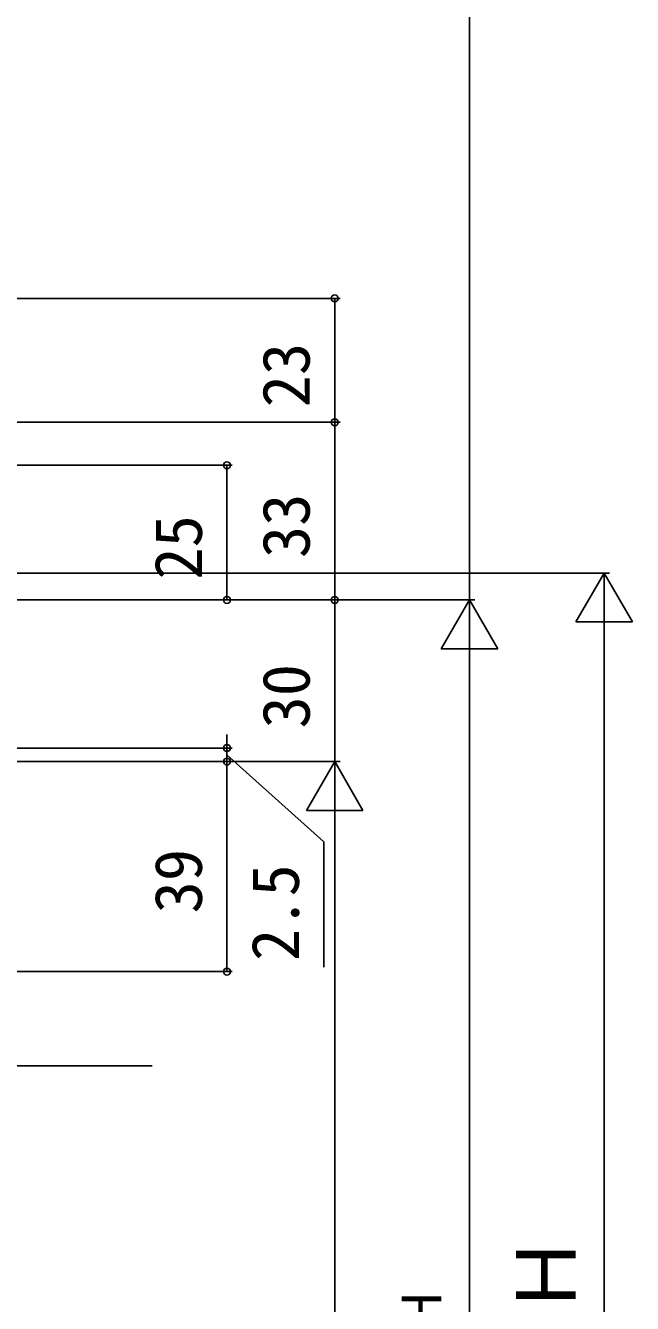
# Model space of a CAD drawing. Units: millimetres, scale not verified. Extents: x -529 to 521, y -782 to 778.
# Drawn here: x 21.5 to 134.2, y 217.1 to 454.3 of the extents above; entities that cross this region are included whole.
import ezdxf
from ezdxf.enums import TextEntityAlignment as Align

# ---------------------------------------------------------------- set-up
doc = ezdxf.new("R2010")
doc.units = ezdxf.units.MM
doc.header["$LTSCALE"] = 4
doc.layers.add('0-7_YKK_D', color=6, linetype='Continuous')
doc.styles.add('ＭＳ ゴシック', font='')
doc.styles.get('ＭＳ ゴシック').set_extended_font_data('MS Gothic')

msp = doc.modelspace()

# ---------------------------------------------------------------- linework, layer by layer
at = {"layer": '0-7_YKK_D'}
for p, q in [((103.901, 347.698), (103.901, 612.696)), ((-124.899, 403.694), (79.901, 403.694)), ((78.901, 380.694), (78.901, 403.694)), ((-124.899, 380.694), (79.901, 380.694)), ((-124.899, 380.694), (79.901, 380.694)), ((78.901, 347.698), (78.901, 380.694)), ((-124.899, 372.696), (59.901, 372.696)), ((58.901, 372.696), (58.901, 347.698)), ((-26.599, 352.698), (129.901, 352.698)), ((128.901, 352.698), (123.651, 343.605)), ((128.901, 352.698), (134.151, 343.605)), ((128.901, 352.698), (128.901, 334.511)), ((-97.925, 347.698), (104.901, 347.698)), ((-97.925, 347.698), (104.901, 347.698)), ((-97.923, 347.698), (79.901, 347.698)), ((78.901, 347.698), (78.901, 317.696)), ((103.901, 347.698), (98.651, 338.605)), ((103.901, 347.698), (109.151, 338.605)), ((103.901, 347.698), (103.901, 329.511)), ((123.651, 343.605), (134.151, 343.605)), ((128.901, 342.198), (128.901, 78.194)), ((98.651, 338.605), (109.151, 338.605)), ((103.901, 337.198), (103.901, 78.194)), ((58.901, 320.196), (58.901, 322.746)), ((-82.999, 320.196), (59.901, 320.196)), ((58.901, 317.696), (58.901, 320.196)), ((58.901, 317.696), (58.901, 320.196)), ((-82.899, 317.698), (79.901, 317.698)), ((-82.899, 317.696), (59.901, 317.696)), ((-82.899, 317.696), (59.901, 317.696)), ((58.901, 278.698), (58.901, 317.696)), ((58.901, 317.696), (58.901, 315.146)), ((78.901, 317.698), (73.651, 308.605)), ((78.901, 317.698), (84.151, 308.605)), ((78.901, 317.698), (78.901, 299.512)), ((73.651, 308.605), (84.151, 308.605)), ((78.901, 307.198), (78.901, 93.196)), ((-104.199, 278.698), (59.901, 278.698))]:
    msp.add_line(p, q, dxfattribs=at)
for points in [[(58.901, 318.946), (76.901, 302.772), (76.901, 279.545)], [(-98.599, 261.196), (-47.499, 261.196), (45.017, 261.196)]]:
    msp.add_lwpolyline(points, dxfattribs=at)
for centre in [(78.901, 403.694), (78.901, 380.694), (78.901, 380.694), (58.901, 372.696), (58.901, 347.698), (78.901, 347.698), (78.901, 347.698), (58.901, 320.196), (58.901, 317.696), (58.901, 317.696), (58.901, 278.698)]:
    msp.add_circle(centre, 0.637, dxfattribs=at)

# ---------------------------------------------------------------- texts
at = {"layer": '0-7_YKK_D', "style": 'ＭＳ ゴシック'}
for s, height, p in [('23', 8.798, (76.901, 383.467)), ('33', 8.798, (76.901, 355.469)), ('25', 8.798, (56.901, 351.47)), ('30', 8.798, (76.901, 323.834)), ('39', 8.798, (56.901, 289.504)), ('2.5', 8.798, (74.901, 280.659)), ('ＲＯＨ', 11, (126.901, 184.884)), ('サッシH', 7.331, (100.878, 183.974))]:
    msp.add_text(s, height=height, rotation=90, dxfattribs=at).set_placement(p, align=Align.BOTTOM_LEFT)

doc.saveas('drawing.dxf')
